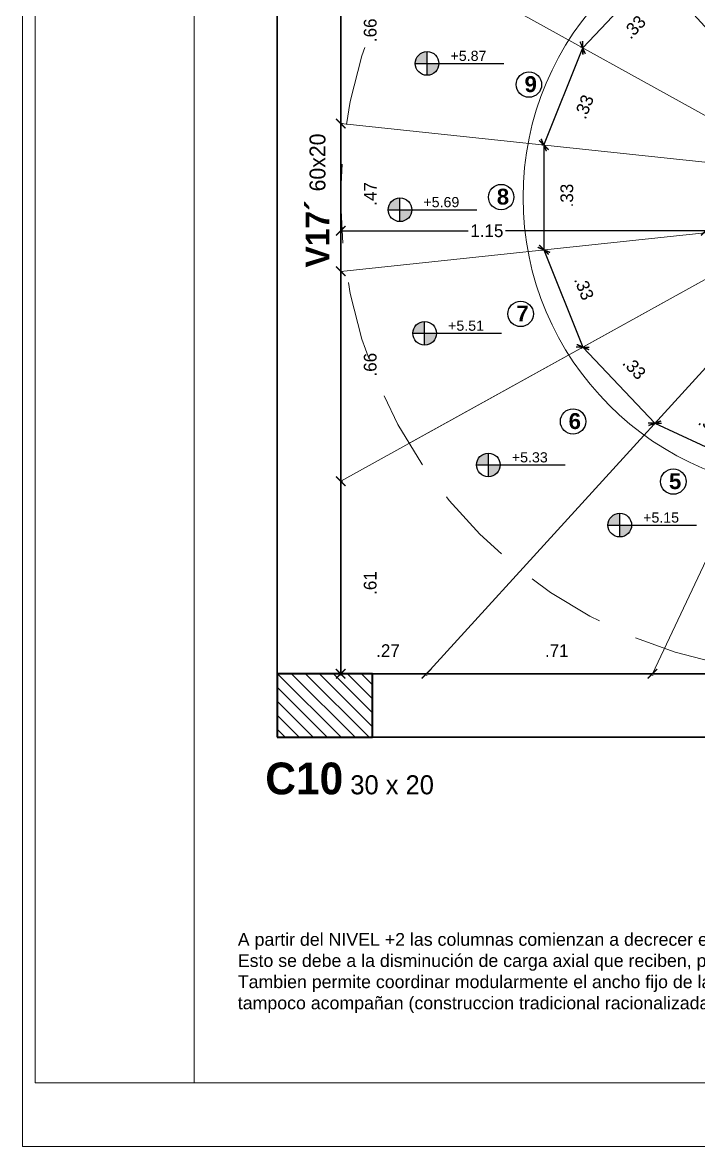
# Model space of a CAD drawing. Header units: millimetres. Extents: x -7 to 1246, y -1 to 1401.
# Drawn here: x -7.17 to 3.47, y -0.84 to 16.87 of the extents above; entities that cross this region are included whole.
import ezdxf
from ezdxf.enums import TextEntityAlignment as Align

# ---------------------------------------------------------------- set-up
doc = ezdxf.new("R2010")
doc.units = ezdxf.units.MM
doc.linetypes.add('HIDDEN', pattern=[0.375, 0.25, -0.125])
for name, color, linetype, lineweight in [('Anotaciones', 250, 'Continuous', 5), ('Columnas', 7, 'Continuous', 40), ('Cotas', 152, 'Continuous', 5), ('HATCH', 250, 'Continuous', 15), ('Muros', 7, 'Continuous', 30), ('Proyeccion', 252, 'HIDDEN', 13), ('Textos', 250, 'Continuous', 15)]:
    doc.layers.add(name, color=color, linetype=linetype, lineweight=lineweight)
doc.layers.add('texto estructura', color=250, linetype='Continuous')
doc.styles.add('CENTURYGOTIC', font='GOTHIC.TTF')
doc.styles.add('Estilo_Generado_2', font='GOTHICB.TTF')
doc.styles.add('Gotic', font='GOTHIC.TTF')
doc.styles.get("Standard").update_dxf_attribs({"font": 'arial.ttf'})
doc.dimstyles.new('Cota 1-20', dxfattribs={"dimtxt": 0.2, "dimasz": 0.15, "dimexe": 0.03, "dimexo": 0.02, "dimgap": 0.05, "dimtad": 1, "dimlfac": 0.2, "dimzin": 4, "dimdsep": 46, "dimtxsty": 'CENTURYGOTIC', "dimblk": 'ARCHTICK', "dimcen": 0.6, "dimclrd": 256, "dimclre": 256, "dimclrt": 256, "dimadec": 0, "dimazin": 0, "dimtfac": 1, "dimtofl": 0, "dimtmove": 2, "dimatfit": 3, "dimldrblk": 'ARCHTICK', "dimfxl": 1, "dimtolj": 1, "dimtzin": 0, "dimarcsym": 0})

# ---------------------------------------------------------------- blocks, each defined once
blk = doc.blocks.new('_ArchTick')
at = {"color": 0, "linetype": 'ByBlock', "const_width": 0.15}
blk.add_lwpolyline([(-0.5, -0.5), (0.5, 0.5)], dxfattribs=at)
blk = doc.blocks.new('*D645')
at = {"layer": 'Cotas', "lineweight": -2, "transparency": 16777216}
for p, q in [((2.77, 10.537), (2.765, 10.528)), ((2.778, 10.555), (4.276, 9.863)), ((4.267, 9.845), (4.263, 9.836))]:
    blk.add_line(p, q, dxfattribs=at)
at = {"layer": 'Defpoints', "color": 0, "transparency": 16777216}
for p in [(2.778, 10.555), (4.276, 9.863), (4.276, 9.863)]:
    blk.add_point(p, dxfattribs=at)
at = {"layer": 'Cotas', "lineweight": -2, "transparency": 16777216, "xscale": 0.15, "yscale": 0.15, "zscale": 0.15}
for p, rotation in [((2.778, 10.555), 155.2023528439512), ((4.276, 9.863), 335.2023528439512)]:
    blk.add_blockref('_ArchTick', p, dxfattribs=dict(at, rotation=rotation))
at = {"layer": 'Cotas', "transparency": 16777216, "insert": (3.653, 10.553), "char_height": 0.2, "attachment_point": 5, "rotation": 335.2024, "style": 'CENTURYGOTIC'}
blk.add_mtext('\\A1;.33', dxfattribs=at)
blk = doc.blocks.new('*D646')
at = {"layer": 'Cotas', "lineweight": -2, "transparency": 16777216}
for p, q in [((1.629, 11.739), (1.621, 11.732)), ((1.643, 11.753), (2.778, 10.555)), ((2.764, 10.542), (2.756, 10.535))]:
    blk.add_line(p, q, dxfattribs=at)
at = {"layer": 'Defpoints', "color": 0, "transparency": 16777216}
for p in [(1.643, 11.753), (2.778, 10.555), (2.778, 10.555)]:
    blk.add_point(p, dxfattribs=at)
at = {"layer": 'Cotas', "lineweight": -2, "transparency": 16777216, "xscale": 0.15, "yscale": 0.15, "zscale": 0.15}
for p, rotation in [((1.643, 11.753), 133.4682352290293), ((2.778, 10.555), 313.4682352290292)]:
    blk.add_blockref('_ArchTick', p, dxfattribs=dict(at, rotation=rotation))
at = {"layer": 'Cotas', "transparency": 16777216, "insert": (2.455, 11.426), "char_height": 0.2, "attachment_point": 5, "rotation": 313.4682, "style": 'CENTURYGOTIC'}
blk.add_mtext('\\A1;.33', dxfattribs=at)
blk = doc.blocks.new('*D647')
at = {"layer": 'Cotas', "lineweight": -2, "transparency": 16777216}
for p, q in [((1.014, 13.278), (1.004, 13.274)), ((1.032, 13.285), (1.646, 11.754)), ((1.662, 11.76), (1.674, 11.765))]:
    blk.add_line(p, q, dxfattribs=at)
at = {"layer": 'Defpoints', "color": 0, "transparency": 16777216}
for p in [(1.032, 13.285), (1.643, 11.753), (1.646, 11.754)]:
    blk.add_point(p, dxfattribs=at)
at = {"layer": 'Cotas', "lineweight": -2, "transparency": 16777216, "xscale": 0.15, "yscale": 0.15, "zscale": 0.15}
for p, rotation in [((1.032, 13.285), 111.8361084040424), ((1.646, 11.754), 291.8361084040424)]:
    blk.add_blockref('_ArchTick', p, dxfattribs=dict(at, rotation=rotation))
at = {"layer": 'Cotas', "transparency": 16777216, "insert": (1.664, 12.682), "char_height": 0.2, "attachment_point": 5, "rotation": 291.8361, "style": 'CENTURYGOTIC'}
blk.add_mtext('\\A1;.33', dxfattribs=at)
blk = doc.blocks.new('*D648')
at = {"layer": 'Cotas', "lineweight": -2, "transparency": 16777216}
for p, q in [((1.012, 14.935), (1.002, 14.935)), ((1.032, 14.935), (1.032, 13.285)), ((1.012, 13.285), (1.002, 13.285))]:
    blk.add_line(p, q, dxfattribs=at)
at = {"layer": 'Defpoints', "color": 0, "transparency": 16777216}
for p in [(1.032, 14.935), (1.032, 13.285), (1.032, 13.285)]:
    blk.add_point(p, dxfattribs=at)
at = {"layer": 'Cotas', "lineweight": -2, "transparency": 16777216, "xscale": 0.15, "yscale": 0.15, "zscale": 0.15}
for p, rotation in [((1.032, 14.935), 90), ((1.032, 13.285), 270)]:
    blk.add_blockref('_ArchTick', p, dxfattribs=dict(at, rotation=rotation))
at = {"layer": 'Cotas', "transparency": 16777216, "insert": (1.394, 14.14), "char_height": 0.2, "attachment_point": 5, "rotation": 90, "style": 'CENTURYGOTIC'}
blk.add_mtext('\\A1;.33', dxfattribs=at)
blk = doc.blocks.new('*D580')
at = {"layer": 'Cotas', "lineweight": -2, "transparency": 16777216}
for p, q in [((1.643, 16.467), (2.778, 17.664)), ((2.764, 17.678), (2.756, 17.685)), ((1.629, 16.481), (1.621, 16.488))]:
    blk.add_line(p, q, dxfattribs=at)
at = {"layer": 'Defpoints', "color": 0, "transparency": 16777216}
for p in [(2.778, 17.664), (2.778, 17.664), (1.643, 16.467)]:
    blk.add_point(p, dxfattribs=at)
at = {"layer": 'Cotas', "lineweight": -2, "transparency": 16777216, "xscale": 0.15, "yscale": 0.15, "zscale": 0.15}
for p, rotation in [((2.778, 17.664), 46.53176477097072), ((1.643, 16.467), 226.5317647709708)]:
    blk.add_blockref('_ArchTick', p, dxfattribs=dict(at, rotation=rotation))
at = {"layer": 'Cotas', "transparency": 16777216, "insert": (2.455, 16.793), "char_height": 0.2, "attachment_point": 5, "rotation": 46.5318, "style": 'CENTURYGOTIC'}
blk.add_mtext('\\A1;.33', dxfattribs=at)
blk = doc.blocks.new('*D581')
at = {"layer": 'Cotas', "lineweight": -2, "transparency": 16777216}
for p, q in [((1.03, 14.936), (1.643, 16.467)), ((1.625, 16.474), (1.615, 16.478)), ((1.014, 14.942), (1.002, 14.947))]:
    blk.add_line(p, q, dxfattribs=at)
at = {"layer": 'Defpoints', "color": 0, "transparency": 16777216}
for p in [(1.643, 16.467), (1.643, 16.467), (1.032, 14.935)]:
    blk.add_point(p, dxfattribs=at)
at = {"layer": 'Cotas', "lineweight": -2, "transparency": 16777216, "xscale": 0.15, "yscale": 0.15, "zscale": 0.15}
for p, rotation in [((1.643, 16.467), 68.16389159595757), ((1.03, 14.936), 248.1638915959576)]:
    blk.add_blockref('_ArchTick', p, dxfattribs=dict(at, rotation=rotation))
at = {"layer": 'Cotas', "transparency": 16777216, "insert": (1.664, 15.538), "char_height": 0.2, "attachment_point": 5, "rotation": 68.1639, "style": 'CENTURYGOTIC'}
blk.add_mtext('\\A1;.33', dxfattribs=at)
blk = doc.blocks.new('aqweqwqq')
at = {"layer": 'HATCH', "true_color": 0x2776bb}
h = blk.add_hatch(color=152, dxfattribs=at)
h.paths.add_polyline_path([(240.9884, 301.1046, 0.414214), (240.9471, 301.0632), (240.9884, 301.0632)])
h.paths.add_polyline_path([(240.9884, 301.0632), (240.9471, 301.0632, 0.414214), (240.9884, 301.0219)])
h.paths.add_polyline_path([(240.9884, 301.1046), (240.9884, 301.0632), (240.9884, 301.0219, 0.414214), (241.0298, 301.0632, 0.414214)])
for p, q in [((240.3286, 303.4882), (240.3286, 302.3382)), ((240.6585, 303.4882), (240.6585, 302.3382)), ((240.9884, 303.4882), (240.9884, 302.2692)), ((239.6019, 301.7726), (238.5889, 301.2111)), ((240.9884, 301.7073), (240.9884, 300.4882)), ((240.3286, 301.6382), (240.3286, 300.4882)), ((240.6585, 301.6382), (240.6585, 300.4882))]:
    blk.add_line(p, q)
at = {"color": 152, "true_color": 0x2776bb}
blk.add_lwpolyline([(240.8952, 303.0065), (240.9884, 302.9132), (240.8952, 302.82)], dxfattribs=at)
blk.add_lwpolyline([(240.9884, 301.0632), (239.8776, 301.0632, -1), (239.8776, 302.9132), (240.9884, 302.9132)], format="xyb", dxfattribs=at)
blk.add_lwpolyline([(239.8776, 301.6382, -1), (239.8776, 302.3382), (240.7797, 302.3382, -1), (240.7797, 301.6382)], format="xyb", close=True)
blk.add_circle((240.9884, 301.0632), 0.0414, dxfattribs=at)
at = {"layer": 'HATCH'}
for p, q in [((239.7271, 302.3042), (238.6486, 303.4882)), ((239.9024, 302.3382), (239.3599, 303.4882)), ((240.1096, 302.3382), (239.8623, 303.4882)), ((239.6019, 302.2039), (238.3786, 302.8819)), ((239.545, 302.0975), (238.3786, 302.2208)), ((239.545, 301.879), (238.3786, 301.7556)), ((239.6019, 301.7726), (238.3786, 301.0946)), ((239.7271, 301.6722), (238.6486, 300.4882)), ((239.9024, 301.6382), (239.3599, 300.4882)), ((240.1096, 301.6382), (239.8623, 300.4882))]:
    blk.add_line(p, q, dxfattribs=at)
blk = doc.blocks.new('esc')
at = {"layer": 'Columnas'}
blk.add_lwpolyline([(198.2062, 300.7678), (198.5062, 300.7678), (198.5062, 300.9678), (198.2062, 300.9678)], close=True, dxfattribs=at)
at = {"layer": 'Muros'}
blk.add_lwpolyline([(198.2062, 300.9678), (198.4062, 300.9678), (198.4062, 303.9678), (198.2062, 303.9678)], close=True, dxfattribs=at)
blk.add_lwpolyline([(202.5062, 300.7678), (198.5062, 300.7678), (198.5062, 300.9678), (202.5062, 300.9678)], dxfattribs=at)
at = {"layer": 'Proyeccion'}
blk.add_lwpolyline([(199.9051, 300.9678, -1), (199.9051, 303.9678), (200.8073, 303.9678, -1), (200.8073, 300.9678)], format="xyb", close=True, dxfattribs=at)
at = {"layer": 'HATCH'}
blk.add_blockref('aqweqwqq', (-39.9724, 0.4796), dxfattribs=at)
blk = doc.blocks.new('*D593')
at = {"layer": 'Cotas', "lineweight": -2, "transparency": 16777216}
for p, q in [((2.741, 6.61), (5.253, 6.61)), ((2.741, 6.59), (2.741, 6.58)), ((5.253, 6.59), (5.253, 6.58))]:
    blk.add_line(p, q, dxfattribs=at)
at = {"layer": 'Defpoints', "color": 0, "transparency": 16777216}
for p in [(2.741, 6.61), (5.253, 6.61), (5.253, 6.61)]:
    blk.add_point(p, dxfattribs=at)
at = {"layer": 'Cotas', "lineweight": -2, "transparency": 16777216, "xscale": 0.15, "yscale": 0.15, "zscale": 0.15, "rotation": 180}
blk.add_blockref('_ArchTick', (2.741, 6.61), dxfattribs=at)
at = {"layer": 'Cotas', "lineweight": -2, "transparency": 16777216, "xscale": 0.15, "yscale": 0.15, "zscale": 0.15}
blk.add_blockref('_ArchTick', (5.253, 6.61), dxfattribs=at)
at = {"layer": 'Cotas', "transparency": 16777216, "insert": (4.044, 6.974), "char_height": 0.2, "attachment_point": 5, "style": 'CENTURYGOTIC'}
blk.add_mtext('\\A1;.50', dxfattribs=at)
blk = doc.blocks.new('*D594')
at = {"layer": 'Cotas', "lineweight": -2, "transparency": 16777216}
for p, q in [((2.741, 6.61), (-0.816, 6.61)), ((-0.816, 6.59), (-0.816, 6.58)), ((2.741, 6.59), (2.741, 6.58))]:
    blk.add_line(p, q, dxfattribs=at)
at = {"layer": 'Defpoints', "color": 0, "transparency": 16777216}
for p in [(-0.816, 6.61), (-0.816, 6.61), (2.741, 6.61)]:
    blk.add_point(p, dxfattribs=at)
at = {"layer": 'Cotas', "lineweight": -2, "transparency": 16777216, "xscale": 0.15, "yscale": 0.15, "zscale": 0.15, "rotation": 180}
blk.add_blockref('_ArchTick', (-0.816, 6.61), dxfattribs=at)
at = {"layer": 'Cotas', "lineweight": -2, "transparency": 16777216, "xscale": 0.15, "yscale": 0.15, "zscale": 0.15}
blk.add_blockref('_ArchTick', (2.741, 6.61), dxfattribs=at)
at = {"layer": 'Cotas', "transparency": 16777216, "insert": (1.235, 6.974), "char_height": 0.2, "attachment_point": 5, "style": 'CENTURYGOTIC'}
blk.add_mtext('\\A1;.71', dxfattribs=at)
blk = doc.blocks.new('*D595')
at = {"layer": 'Cotas', "lineweight": -2, "transparency": 16777216}
for p, q in [((-0.816, 6.61), (-2.166, 6.61)), ((-2.166, 6.59), (-2.166, 6.58)), ((-0.816, 6.59), (-0.816, 6.58))]:
    blk.add_line(p, q, dxfattribs=at)
at = {"layer": 'Defpoints', "color": 0, "transparency": 16777216}
for p in [(-2.166, 6.61), (-2.166, 6.61), (-0.816, 6.61)]:
    blk.add_point(p, dxfattribs=at)
at = {"layer": 'Cotas', "lineweight": -2, "transparency": 16777216, "xscale": 0.15, "yscale": 0.15, "zscale": 0.15, "rotation": 180}
blk.add_blockref('_ArchTick', (-2.166, 6.61), dxfattribs=at)
at = {"layer": 'Cotas', "lineweight": -2, "transparency": 16777216, "xscale": 0.15, "yscale": 0.15, "zscale": 0.15}
blk.add_blockref('_ArchTick', (-0.816, 6.61), dxfattribs=at)
at = {"layer": 'Cotas', "transparency": 16777216, "insert": (-1.422, 6.974), "char_height": 0.2, "attachment_point": 5, "style": 'CENTURYGOTIC'}
blk.add_mtext('\\A1;.27', dxfattribs=at)
blk = doc.blocks.new('*D596')
at = {"layer": 'Cotas', "lineweight": -2, "transparency": 16777216}
for p, q in [((-2.166, 9.642), (-2.166, 6.61)), ((-2.146, 9.642), (-2.136, 9.642)), ((-2.186, 6.61), (-2.196, 6.61))]:
    blk.add_line(p, q, dxfattribs=at)
at = {"layer": 'Defpoints', "color": 0, "transparency": 16777216}
for p in [(-2.166, 9.642), (-2.166, 6.61), (-2.166, 6.61)]:
    blk.add_point(p, dxfattribs=at)
at = {"layer": 'Cotas', "lineweight": -2, "transparency": 16777216, "xscale": 0.15, "yscale": 0.15, "zscale": 0.15}
for p, rotation in [((-2.166, 9.642), 90), ((-2.166, 6.61), 270)]:
    blk.add_blockref('_ArchTick', p, dxfattribs=dict(at, rotation=rotation))
at = {"layer": 'Cotas', "transparency": 16777216, "insert": (-1.701, 8.038), "char_height": 0.2, "attachment_point": 5, "rotation": 90, "style": 'CENTURYGOTIC'}
blk.add_mtext('\\A1;.61', dxfattribs=at)
blk = doc.blocks.new('*D597')
at = {"layer": 'Cotas', "lineweight": -2, "transparency": 16777216}
for p, q in [((-2.166, 12.947), (-2.166, 9.642)), ((-2.146, 12.947), (-2.136, 12.947)), ((-2.146, 9.642), (-2.136, 9.642))]:
    blk.add_line(p, q, dxfattribs=at)
at = {"layer": 'Defpoints', "color": 0, "transparency": 16777216}
for p in [(-2.166, 12.947), (-2.166, 9.642), (-2.166, 9.642)]:
    blk.add_point(p, dxfattribs=at)
at = {"layer": 'Cotas', "lineweight": -2, "transparency": 16777216, "xscale": 0.15, "yscale": 0.15, "zscale": 0.15}
for p, rotation in [((-2.166, 12.947), 90), ((-2.166, 9.642), 270)]:
    blk.add_blockref('_ArchTick', p, dxfattribs=dict(at, rotation=rotation))
at = {"layer": 'Cotas', "transparency": 16777216, "insert": (-1.701, 11.477), "char_height": 0.2, "attachment_point": 5, "rotation": 90, "style": 'CENTURYGOTIC'}
blk.add_mtext('\\A1;.66', dxfattribs=at)
blk = doc.blocks.new('*D598')
at = {"layer": 'Cotas', "lineweight": -2, "transparency": 16777216}
for p, q in [((-2.166, 15.273), (-2.166, 12.947)), ((-2.146, 15.273), (-2.136, 15.273)), ((-2.146, 12.947), (-2.136, 12.947))]:
    blk.add_line(p, q, dxfattribs=at)
at = {"layer": 'Defpoints', "color": 0, "transparency": 16777216}
for p in [(-2.166, 15.273), (-2.166, 12.947), (-2.166, 12.947)]:
    blk.add_point(p, dxfattribs=at)
at = {"layer": 'Cotas', "lineweight": -2, "transparency": 16777216, "xscale": 0.15, "yscale": 0.15, "zscale": 0.15}
for p, rotation in [((-2.166, 15.273), 90), ((-2.166, 12.947), 270)]:
    blk.add_blockref('_ArchTick', p, dxfattribs=dict(at, rotation=rotation))
at = {"layer": 'Cotas', "transparency": 16777216, "insert": (-1.701, 14.166), "char_height": 0.2, "attachment_point": 5, "rotation": 90, "style": 'CENTURYGOTIC'}
blk.add_mtext('\\A1;.47', dxfattribs=at)
blk = doc.blocks.new('*D606')
at = {"layer": 'Cotas', "lineweight": -2, "transparency": 16777216}
for p, q in [((-2.166, 15.273), (-2.166, 18.578)), ((-2.146, 18.578), (-2.136, 18.578)), ((-2.146, 15.273), (-2.136, 15.273))]:
    blk.add_line(p, q, dxfattribs=at)
at = {"layer": 'Defpoints', "color": 0, "transparency": 16777216}
for p in [(-2.166, 18.578), (-2.166, 18.578), (-2.166, 15.273)]:
    blk.add_point(p, dxfattribs=at)
at = {"layer": 'Cotas', "lineweight": -2, "transparency": 16777216, "xscale": 0.15, "yscale": 0.15, "zscale": 0.15}
for p, rotation in [((-2.166, 18.578), 90), ((-2.166, 15.273), 270)]:
    blk.add_blockref('_ArchTick', p, dxfattribs=dict(at, rotation=rotation))
at = {"layer": 'Cotas', "transparency": 16777216, "insert": (-1.701, 16.743), "char_height": 0.2, "attachment_point": 5, "rotation": 90, "style": 'CENTURYGOTIC'}
blk.add_mtext('\\A1;.66', dxfattribs=at)
blk = doc.blocks.new('Cota de nivel planta')
h = blk.add_hatch(color=256)
h.dxf.hatch_style = 1
h.paths.add_polyline_path([(0.466, 0), (0, 0), (0, -0.466, 0.414214)])
h.paths.add_polyline_path([(0, 0), (0, 0.466, 0.414214), (-0.466, 0)])
for p, q in [((0, -0.466), (0, 0.466)), ((-0.466, 0), (0.466, 0)), ((0.466, 0), (3.023, 0))]:
    blk.add_line(p, q)
blk.add_circle((0, 0), 0.466)
blk.add_attdef('NIVEL', text='', height=0.4).set_placement((1.628, 0.1), align=Align.CENTER)
blk = doc.blocks.new('*D608')
at = {"layer": 'Cotas', "lineweight": -2, "transparency": 16777216}
for p, q in [((-2.166, 12.691), (-2.166, 13.615)), ((-2.166, 13.585), (-0.16, 13.585)), ((3.579, 13.585), (0.428, 13.585)), ((3.579, 13.565), (3.579, 13.555))]:
    blk.add_line(p, q, dxfattribs=at)
at = {"layer": 'Defpoints', "color": 0, "transparency": 16777216}
for p in [(3.579, 13.585), (3.579, 13.585), (-2.166, 12.671)]:
    blk.add_point(p, dxfattribs=at)
at = {"layer": 'Cotas', "lineweight": -2, "transparency": 16777216, "xscale": 0.15, "yscale": 0.15, "zscale": 0.15, "rotation": 180}
blk.add_blockref('_ArchTick', (-2.166, 13.585), dxfattribs=at)
at = {"layer": 'Cotas', "lineweight": -2, "transparency": 16777216, "xscale": 0.15, "yscale": 0.15, "zscale": 0.15}
blk.add_blockref('_ArchTick', (3.579, 13.585), dxfattribs=at)
at = {"layer": 'Cotas', "transparency": 16777216, "insert": (0.134, 13.585), "char_height": 0.2, "attachment_point": 5, "style": 'CENTURYGOTIC'}
blk.add_mtext('\\A1;1.15', dxfattribs=at)

msp = doc.modelspace()

# ---------------------------------------------------------------- hatches: boundary and pattern name
at = {"layer": 'HATCH', "true_color": 0x000000}
h = msp.add_hatch(dxfattribs=at)
h.set_pattern_fill('ANSI31', color=18, scale=0.049, angle=90)
h.set_pattern_definition([(135, (-196.26747, -285.19869), (-0.11000814, -0.11000814), [])])
h.paths.add_polyline_path([(-1.666, 22.61), (-3.166, 22.61), (-3.166, 21.61), (-2.166, 21.61), (-1.666, 21.61)])
h.paths.add_polyline_path([(-1.666, 6.61), (-3.166, 6.61), (-3.166, 5.61), (-1.666, 5.61)])

# ---------------------------------------------------------------- linework, layer by layer
at = {"lineweight": 13}
msp.add_lwpolyline([(-7.175, -0.835), (34.825, -0.835), (34.825, 28.865), (-7.175, 28.865)], close=True, dxfattribs=at)
at = {"lineweight": 13, "ltscale": 0.05}
msp.add_lwpolyline([(-4.475, 0.165), (33.825, 0.165), (33.825, 27.865), (-6.975, 27.865)], dxfattribs=at)
at = {"lineweight": 13}
msp.add_lwpolyline([(-4.475, 27.865), (-4.475, 0.165), (-6.975, 0.165), (-6.975, 27.865)], dxfattribs=at)
for centre in [(0.796, 15.888), (0.359, 14.116), (0.666, 12.276), (1.491, 10.583), (3.069, 9.636)]:
    msp.add_circle(centre, 0.2)

# ---------------------------------------------------------------- block references
at = {"xscale": 5, "yscale": 5, "zscale": 5}
msp.add_blockref('esc', (-994.197, -1498.229), dxfattribs=at)
ref = msp.add_blockref('Cota de nivel planta', (-0.807, 16.221), dxfattribs=dict(xscale=0.4, yscale=0.4, zscale=0.4))
ref.add_attrib('NIVEL', '+5.87', dxfattribs={"layer": 'Anotaciones', "height": 0.16}).set_placement((-0.155, 16.261), align=Align.CENTER)
ref = msp.add_blockref('Cota de nivel planta', (-1.233, 13.917), dxfattribs=dict(xscale=0.4, yscale=0.4, zscale=0.4))
ref.add_attrib('NIVEL', '+5.69', dxfattribs={"layer": 'Anotaciones', "height": 0.16}).set_placement((-0.582, 13.957), align=Align.CENTER)
ref = msp.add_blockref('Cota de nivel planta', (-0.845, 11.971), dxfattribs=dict(xscale=0.4, yscale=0.4, zscale=0.4))
ref.add_attrib('NIVEL', '+5.51', dxfattribs={"layer": 'Anotaciones', "height": 0.16}).set_placement((-0.193, 12.011), align=Align.CENTER)
ref = msp.add_blockref('Cota de nivel planta', (0.158, 9.898), dxfattribs=dict(xscale=0.4, yscale=0.4, zscale=0.4))
ref.add_attrib('NIVEL', '+5.33', dxfattribs={"layer": 'Anotaciones', "height": 0.16}).set_placement((0.81, 9.938), align=Align.CENTER)
ref = msp.add_blockref('Cota de nivel planta', (2.226, 8.95), dxfattribs=dict(xscale=0.4, yscale=0.4, zscale=0.4))
ref.add_attrib('NIVEL', '+5.15', dxfattribs={"layer": 'Anotaciones', "height": 0.16}).set_placement((2.877, 8.99), align=Align.CENTER)

# ---------------------------------------------------------------- texts
at = {"layer": 'texto estructura', "linetype": 'Continuous', "insert": (-2.719, 15.117), "char_height": 0.375, "attachment_point": 3, "rotation": 90, "line_spacing_factor": 0.97018, "style": 'Estilo_Generado_2'}
msp.add_mtext('\\A1;V17´{\\fCentury Gothic|b0|i0|c0|p34; \\H0.66667x;60x20}', dxfattribs=at)
at = {"layer": 'Textos', "linetype": 'Continuous', "attachment_point": 3, "style": 'Estilo_Generado_2'}
for s, insert, char_height, width in [('\\A1;\\pxql;{\\f@Arial Unicode MS|b1|i0|c0|p34;9}', (22.286, 16.02), 0.25, 21.5584), ('\\A1;\\pxql;{\\f@Arial Unicode MS|b1|i0|c0|p34;8}', (21.849, 14.248), 0.25, 21.5584), ('\\A1;\\pxql;{\\f@Arial Unicode MS|b1|i0|c0|p34;7}', (22.156, 12.408), 0.25, 21.5584), ('\\A1;\\pxql;{\\f@Arial Unicode MS|b1|i0|c0|p34;6}', (22.98, 10.714), 0.25, 21.5584), ('\\A1;\\pxql;{\\f@Arial Unicode MS|b1|i0|c0|p34;5}', (24.559, 9.768), 0.25, 21.5584), ('\\A1;\\pxql;{\\f@Arial Unicode MS|b0|i0|c0|p34;A partir del NIVEL +2 las columnas comienzan a decrecer en el sentido largo, siendo el ancho fijo: 20cm.\\PEsto se debe a la disminución de carga axial que reciben, permitiendo disminuir la sección y a su vez verificar la esbeltez.\\PTambien permite coordinar modularmente el ancho fijo de la viga con el ancho del ladrillo, facilitando la tarea del operario y sin mochetas que visualmente tampoco acompañan (construccion tradicional racionalizada)}', (16.163, 2.526), 0.2, 19.94875)]:
    msp.add_mtext(s, dxfattribs=dict(at, insert=insert, char_height=char_height, width=width))
at = {"layer": 'Textos', "insert": (-0.699, 5.211), "char_height": 0.75245, "width": 6.25312, "attachment_point": 3, "style": 'Gotic'}
msp.add_mtext('{\\fCentury Gothic|b1|i0|c0|p34;\\H0.6645x;C10\\fCentury Gothic|b0|i0|c0|p34;\\H0.6x; 30 x 20}', dxfattribs=at)

# ---------------------------------------------------------------- dimensions: what is measured, and where the dimension line sits
at = {"layer": 'Cotas'}
for base, p1, p2, angle, picture, middle in [((-2.166, 18.578), (-2.166, 15.273), (-2.166, 18.578), 90, '*D606', (-1.701, 16.743)), ((2.778, 17.664), (1.643, 16.467), (2.778, 17.664), 46.5318, '*D580', (2.455, 16.793)), ((1.643, 16.467), (1.032, 14.935), (1.643, 16.467), 68.1639, '*D581', (1.664, 15.538)), ((-2.166, 12.947), (-2.166, 15.273), (-2.166, 12.947), 270, '*D598', (-1.701, 14.166)), ((1.032, 13.285), (1.032, 14.935), (1.032, 13.285), 270, '*D648', (1.394, 14.14)), ((1.646, 11.754), (1.032, 13.285), (1.643, 11.753), 291.8361, '*D647', (1.664, 12.682)), ((-2.166, 9.642), (-2.166, 12.947), (-2.166, 9.642), 270, '*D597', (-1.701, 11.477)), ((2.778, 10.555), (1.643, 11.753), (2.778, 10.555), 313.4682, '*D646', (2.455, 11.426)), ((4.276, 9.863), (2.778, 10.555), (4.276, 9.863), 335.2024, '*D645', (3.653, 10.553)), ((-2.166, 6.61), (-2.166, 9.642), (-2.166, 6.61), 270, '*D596', (-1.701, 8.038)), ((-2.166, 6.61), (-0.816, 6.61), (-2.166, 6.61), 180, '*D595', (-1.422, 6.974)), ((-0.816, 6.61), (2.741, 6.61), (-0.816, 6.61), 180, '*D594', (1.235, 6.974))]:
    dim = msp.add_linear_dim(base=base, p1=p1, p2=p2, angle=angle, dimstyle='Cota 1-20', dxfattribs=at)
    dim.commit()
    dim.dimension.update_dxf_attribs({"geometry": picture, "text_midpoint": middle, "dimtype": 160})
for base, p1, p2, picture, middle in [((3.579, 13.585), (-2.166, 12.671), (3.579, 13.585), '*D608', (0.134, 13.585)), ((5.253, 6.61), (2.741, 6.61), (5.253, 6.61), '*D593', (4.044, 6.974))]:
    dim = msp.add_linear_dim(base=base, p1=p1, p2=p2, dimstyle='Cota 1-20', dxfattribs=at)
    dim.commit()
    dim.dimension.update_dxf_attribs({"geometry": picture, "text_midpoint": middle, "dimtype": 160})

doc.saveas('drawing.dxf')
